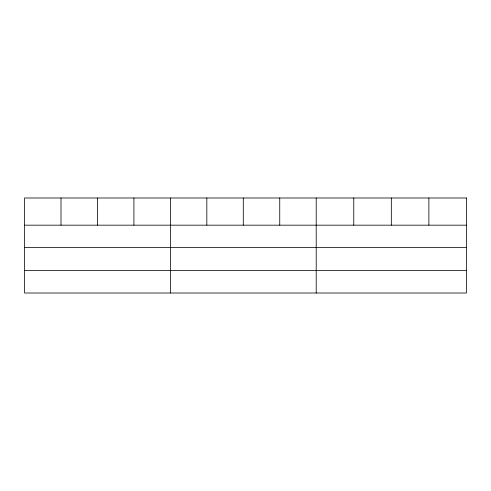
<?xml version="1.0" encoding="UTF-8"?>
<svg xmlns="http://www.w3.org/2000/svg" width="491" height="491" viewBox="0 0 491 491"><rect width="100%" height="100%" fill="white"/><g stroke="black" fill="none" stroke-linecap="round" stroke-linejoin="round"><path stroke-width="0.74" d="M24.55 225.173L466.45 225.173M24.55 247.562L466.45 247.562M24.55 270.627L466.45 270.627M428.888 197.99L428.888 225.173M391.327 197.99L391.327 225.173M353.765 197.99L353.765 225.173M316.204 197.99L316.204 293.01M279.747 197.99L279.747 225.173M243.29 197.99L243.29 225.173M206.834 197.99L206.834 225.173M170.377 197.99L170.377 293.01M133.92 197.99L133.92 225.173M97.464 197.99L97.464 225.173M61.007 197.99L61.007 225.173M466.45 197.99L24.55 197.99L24.55 293.01L466.45 293.01L466.45 197.99"/></g></svg>
